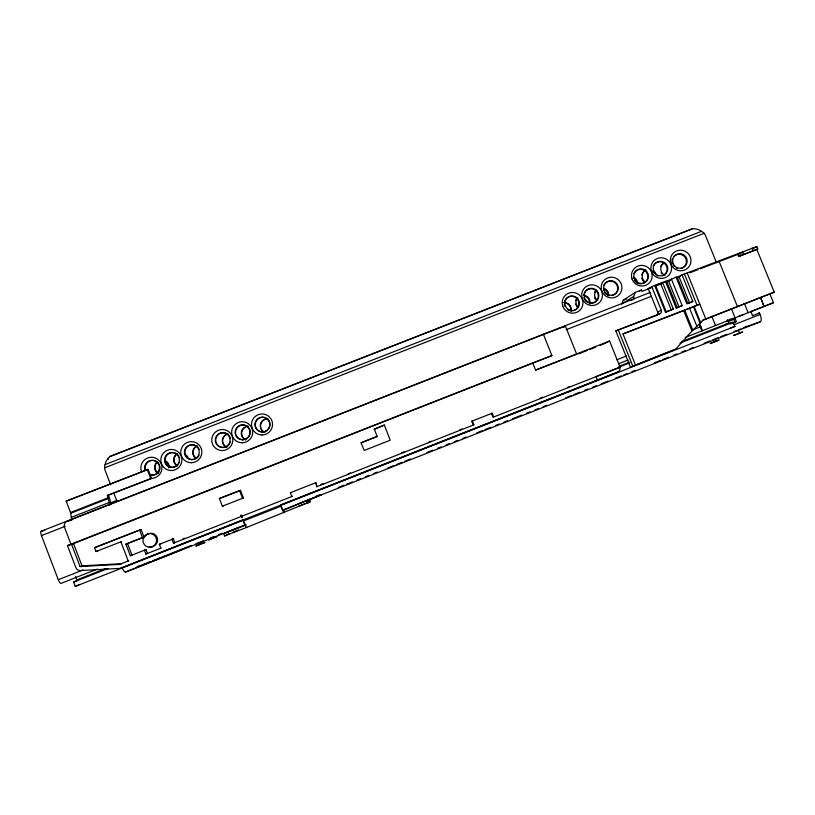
<?xml version="1.0" encoding="UTF-8"?>
<svg xmlns="http://www.w3.org/2000/svg" width="815" height="815" viewBox="0 0 815 815"><rect width="100%" height="100%" fill="white"/><g stroke="black" fill="none" stroke-linecap="round" stroke-linejoin="round"><path stroke-width="1.22" d="M384.344 425.073L374.319 429.21L384.344 425.073L390.212 440.202L364.203 450.44L361.086 442.779L377.172 436.453L361.086 442.779M657.135 285.586L657.267 284.72L664.368 282.214M635.323 292.381L623.312 300.175L621.621 304.127L633.55 296.528L635.323 292.381L641.446 289.987L642.016 291.393L651.093 287.827M110.667 484.854L105.298 470.866A11.94 11.818 -39.1 0 1 104.585 467.861A15.057 12.062 -36.1 0 1 105.094 464.611A11.93 11.797 -39.1 0 1 107.59 459.12L109.597 456.634L692.954 228.557L696.03 229.025A11.665 11.502 38.2 0 1 701.45 231.348A14.904 11.624 -0.6 0 1 704.14 233.294A11.685 11.512 38.2 0 1 705.637 235.932L716.497 262.664M651.705 286.462L661.332 310.25A2.669 2.506 61.8 0 1 659.967 313.612L615.845 330.88L630.413 367.147L635.537 365.151A465.915 3.82 -21.3 0 1 675.696 349.197A637.524 145.579 -39 0 1 691.966 331.073A8.038 1.345 -43.2 0 1 692.811 330.167L703.6 319.857L774.25 292.167L756.85 249.482L757.777 248.972L756.799 246.578L682.033 274.849L677.245 277.253L676.053 277.131C666.986 281.695 656.992 283.528 648.22 288.653L657.725 312.145A2.547 2.262 64.3 0 1 657.929 313.154A2.639 2.343 64.8 0 1 657.532 314.559A2.751 2.435 65.3 0 1 657.236 314.926M618.453 371.834L619.909 369.735L620.021 367.198A4.737 4.696 46.5 0 0 619.777 366.404L609.579 340.996L535.608 370.091L532.766 362.96L67.462 545.592L75.815 567.485A4.88 4.819 -47.1 0 0 80.542 570.541L120.457 568.361L618.453 371.834L612.177 374.299M692.954 228.557L109.597 456.634M563.562 327.426L565.427 326.102L576.674 354.209L535.608 370.091M639.398 291.301L641.446 289.987M284.109 512.655A7.233 0.713 68.8 0 1 280.849 506.227L243.227 521.06A7.243 0.958 68.9 0 0 246.721 527.407L310.454 501.602L309.598 499.401L298.015 503.965M631.33 300.521L634.325 298.657L633.55 296.528M658.734 284.873L660.863 283.549M299.859 505.575L298.871 506.166L310.454 501.602M309.293 499.952L321.66 494.562L308.793 499.585M281.063 506.125L283.223 510.373L309.598 499.401M737.738 254.056L738.706 256.45L757.777 248.972M753.478 248.443L756.799 246.578M657.725 312.145L661.332 310.25M246.721 527.407L224.624 535.954L223.748 533.682L238.826 527.305M657.338 314.977L659.977 313.622M604.71 343.472L609.579 340.996M224.624 535.954L229.219 533.642M654.628 285.342L665.437 312.104L666.303 311.962L673.312 309.038L662.514 282.316M680.097 306.603L682.145 305.615L671.356 278.934M677.245 277.253L687.931 303.659L692.811 301.469L682.033 274.849M182.662 549.239L187.032 547.201L183.497 548.597M315.833 482.674L316.882 486.677L315.833 482.674L290.405 492.698L291.902 496.529M121.843 567.199A7.04 1.722 69.2 0 0 125.53 572.069L181.572 549.748M120.457 568.361L242.738 519.868M75.642 576.399L77.089 580.616L73.594 582.073L75.265 586.443L78.688 584.987A5.389 1.538 69.2 0 0 78.882 584.844M702.265 320.478L774.25 292.167M173.351 538.807L171.985 539.347L173.473 543.187L174.817 542.627L173.351 538.807L159.343 544.328L160.82 548.169M145.966 549.595L144.428 550.207L145.905 554.057L147.434 553.416L145.966 549.595L130.349 555.749L125.887 544.114L144.021 537.065L141.117 529.495L94.52 547.69L95.987 551.521L97.841 550.909M622.976 333.926L699.841 304.168L683.683 310.596A465.121 11.97 -22.2 0 1 622.976 333.926L635.537 365.151M80.053 566.568L119.642 564.398L121.343 563.695L82.02 565.855L80.053 566.568L71.455 544.023M203.281 540.803L202.263 541.221M740.876 328.853L739.49 329.403M210.26 539.204L208.508 539.948L212.746 538.328M201.651 541.466L200.286 542.016M210.83 538.98L216.984 536.586L212.746 538.206M290.405 492.698L291.006 492.454M200.449 544.155L195.895 546.04L204.952 542.433L201.162 543.87M130.349 555.749L131.979 555.107L127.548 543.544L125.887 544.114M159.343 544.328L160.789 543.758M198.157 542.851L199.573 542.301M738.879 329.647L738.207 329.912L739.551 333.213L742.689 331.929L738.064 333.661M713.94 341.994C699.82 347.659 730.322 335.739 714.602 341.73M71.088 544.563L551.908 355.605L543.432 334.395L67.309 521.172A4.808 4.747 -43.6 0 0 64.528 527.376L71.088 544.563L67.462 545.592M578.324 353.954L587.564 350.328M589.877 349.411L595.653 347.149M600.268 345.326L603.732 343.971M219.398 498.515L240.476 490.365L243.42 497.975L222.363 506.176L219.398 498.515L240.476 490.365M141.117 529.495L94.52 547.69M95.987 551.521L121.384 541.649M127.548 543.544L144.021 537.065M650.38 292.351L41.219 531.217A4.391 1.314 68.4 0 0 41.473 535.618L58.273 579.73L83.12 569.95M616.884 359.751L626.358 356.023M692.628 329.922L700.92 326.662M152.191 546.784L153.261 546.366M471.783 421.243L472.343 421.029L473.851 424.829L473.281 425.022L471.783 421.243L492.168 413.225L493.666 417.015L620.021 367.198L596.05 376.673L597.517 380.32M97.362 569.074L61.074 583.367A4.401 1.324 69.2 0 1 58.273 579.73M618.626 363.735L628.1 359.996M685.313 337.43L773.455 302.722L769.9 293.991M728.549 321.446L734.468 319.113M76.967 579.873L105.369 568.687M618.86 366.363L629.506 362.176M681.564 341.658L728.885 323.015L729.394 323.626L733.205 322.17L734.936 326.418L281.165 505.178M725.269 324.696L727.642 323.759L725.411 324.615M73.594 582.073L107.937 568.544M182.55 539.153L184.913 538.216M240.578 516.282L242.941 515.355M320.937 484.568L323.474 483.621M348.168 473.841L350.531 472.914M401.632 452.824L403.995 451.887M428.863 442.097L431.237 441.16M459.65 429.963L462.024 429.026M540.182 398.229L542.545 397.302M567.413 387.502L569.787 386.565M619.288 367.015L629.944 362.818M679.914 343.166L733.205 322.17M119.642 564.398L128.831 560.751M145.905 554.057L161.115 548.026M173.473 543.187L292.493 496.264M316.882 486.677L473.851 424.829M730.322 324.024L736.424 321.64L734.896 317.891M752.296 315.782L759.437 312.991L760.049 314.478A6.917 2.384 67.7 0 1 760.405 321.731L283.08 509.946M734.03 324.737L760.049 314.478M280.635 504.933L611.128 374.666A4.615 4.574 46.6 0 0 612.87 373.443M75.265 586.443L243.441 520.153M136.39 567.169L141.576 565.029M142.279 564.846L149.868 561.769M152.874 560.669L183.029 548.689M187.766 546.824L191.321 545.418M210.27 537.951L213.825 536.545M218.563 534.681L222.118 533.275M315.68 496.386L319.236 494.98M338.184 487.513L344.113 485.18M346.477 484.242L352.396 481.91M357.143 480.035L360.688 478.639M365.426 476.765L368.981 475.369M373.718 473.505L377.274 472.099M387.93 467.902L393.859 465.559M396.222 464.632L402.141 462.288M404.515 461.361L410.434 459.028M427.019 452.488L432.938 450.155M437.675 448.281L441.231 446.885M445.968 445.01L449.523 443.615M454.261 441.74L457.816 440.345M462.553 438.48L466.099 437.074M476.765 432.867L482.684 430.534M485.057 429.607L490.976 427.264M495.714 425.399L499.269 423.994M504.006 422.129L507.562 420.734M512.299 418.859L521.773 415.12M526.51 413.256L530.056 411.86M534.803 409.986L538.348 408.59M543.085 406.716L546.641 405.32M565.59 397.842L571.519 395.509M573.882 394.582L579.801 392.239M584.538 390.375L588.094 388.969M592.831 387.105L596.386 385.709M601.124 383.834L608.235 381.033M615.335 378.231L621.264 375.898M623.628 374.961L627.183 373.565M631.92 371.691L635.476 370.295M654.425 362.818L660.344 360.485M662.717 359.547L668.636 357.214M673.373 355.35L676.929 353.944M681.666 352.08L685.221 350.674M689.959 348.81L693.504 347.414M704.17 343.207L710.089 340.874M712.463 339.937L718.382 337.604M720.745 336.666L726.674 334.333M743.249 327.793L746.805 326.397A11.278 3.759 67.8 0 1 746.204 326.458M125.53 572.069L245.172 524.891M232.703 532.266L238.52 529.974M739.551 333.213L733.51 335.505L738.125 333.773M105.094 464.611L701.45 231.348M104.585 467.861L704.15 233.294M71.74 519.328A5.603 1.518 68.4 0 1 71.302 517.362L70.64 512.829L66.198 501.154L148.106 469.369L151.58 478.395L107.376 495.469L109.139 502.519A5.593 1.314 68.4 0 0 109.842 505.178M148.106 469.369L66.198 501.154M156.541 473.22L158.905 472.293M107.376 495.469L151.58 478.395M70.538 512.523L108.242 497.741M70.742 513.256L108.456 498.464M623.312 300.175L626.817 298.799M71.302 517.362L109.139 502.519M111.013 502.682L116.922 500.369M41.473 535.618L65.169 526.317M566.262 329.688L651.399 296.273M726.674 321.141L733.826 318.308M738.451 316.495L743.076 314.682M750.574 311.697L773.455 302.722M492.168 413.225L491.476 413.49L492.973 417.26M736.791 330.472L735.364 331.022M223.748 533.682L246.232 524.911M665.437 312.104L673.312 309.038M665.366 281.226L676.155 307.938L682.145 305.615M692.811 301.469L686.841 303.791L676.053 277.131M676.155 307.938L679.078 307.092L668.382 280.645M197.505 543.116L195.895 543.727M678.039 277.365L680.393 276.458M689.816 272.821L698.058 269.643M700.421 268.726L738.573 254.137M738.706 256.45L756.85 249.482M532.766 362.96L551.908 355.605M734.081 331.522L734.692 331.287M757.991 313.541L759.437 312.991M543.432 334.395L565.427 326.102M675.696 349.197L673.791 349.9A474.809 3.892 -21.3 0 0 630.413 367.147M740.866 253.261L741.945 252.854M705.81 318.991L687.279 273.219M734.936 326.418L731.106 327.834A5.287 1.691 67.8 0 1 730.535 327.783M745.582 326.998L760.405 321.731M147.311 534.059L148.391 533.703M222.363 506.176L223.402 505.85M243.42 497.975L242.513 498.25L239.549 490.589M666.802 281.542L670.47 280.533M41.219 531.217L44.784 530.433M661.546 283.732L660.975 283.854A473.291 28.454 -23 0 1 658.408 284.822M67.309 521.172L71.802 520.245M107.59 459.12L108.599 459.11M728.885 323.015L727.52 319.633M752.133 247.984L753.111 250.399M742.536 251.743L743.514 254.158M739.47 253.068L740.448 255.472M750.91 311.585L752.581 315.69M744.38 303.404L748.15 312.685M719.044 261.228L737.473 306.603M731.3 308.539L735.079 317.84M733.541 318.421L735.059 322.159M711.74 316.22L715.519 325.542M714.989 339.325L715.815 341.383M684.386 273.942L697.008 305.116M694.095 306.42L700.757 322.883M693.422 306.685L700.207 323.463M699.596 323.667L702.438 330.696L701.898 330.91L699.178 324.187M678.966 276.591L689.653 302.986M689.572 308.233L696.927 326.438M684.732 310.179L692.811 330.167M683.683 310.596L691.966 331.073M666.65 281.307L677.346 307.764M660.568 283.447L671.305 310.016M655.566 285.362L666.303 311.962M618.218 329.831L632.848 366.21M374.258 429.036L377.213 436.575M307.398 500.695L308.284 502.967M283.518 510.21L284.404 512.492M241.271 515.09L242.177 517.423M240.965 515.223L241.872 517.556M198.86 542.586L199.634 544.603M147.209 469.42L150.694 478.487M139.548 529.974L142.472 537.594M113.794 493.014L116.932 501.174M108.415 495.316L109.281 497.578A5.603 1.324 68.3 0 1 110.249 500.93L110.769 503.965M120.865 541.741L128.25 561.005M73.472 543.452L82.02 565.855M657.552 285.148A473.291 28.454 -23 0 1 655.841 285.79M650.757 287.705A473.291 28.454 -23 0 1 648.22 288.653M656.462 315.436A473.882 14.864 -22.3 0 1 649.127 318.237M648.078 318.634A473.882 14.864 -22.3 0 1 640.998 321.344M639.826 321.793A473.882 14.864 -22.3 0 1 623.699 327.905M622.568 328.333A473.882 14.864 -22.3 0 1 615.845 330.88M193.838 459.436A7.457 7.396 -38.5 0 1 185.107 454.169A7.457 7.396 -38.5 0 1 189.987 445.153A7.457 7.396 -38.5 0 1 199.227 449.473M199.084 455.147A7.457 7.396 -38.5 0 1 194.958 459.089M175.113 466.873A7.467 7.406 -39.3 0 1 165.649 463.042A7.467 7.406 -39.3 0 1 169.072 453.374A7.467 7.406 -39.3 0 1 178.893 456.186M179.392 457.235A7.467 7.406 -39.3 0 1 179.728 458.356M179.636 461.82A7.467 7.406 -39.3 0 1 179.249 462.92M177.976 464.886A7.467 7.406 -39.3 0 1 176.172 466.363M145.05 470.5A7.498 7.427 -39.8 0 1 150.857 460.424A7.498 7.427 -39.8 0 1 159.475 468.095A7.498 7.427 -39.8 0 1 150.082 474.982M145.63 470.459A7.478 7.406 -39.8 0 1 149.929 460.821A7.478 7.406 -39.8 0 1 159.546 465.019M159.872 466.129A7.478 7.406 -39.8 0 1 159.781 469.603M159.394 470.703A7.478 7.406 -39.8 0 1 149.553 474.554M141.525 471.671A10.615 10.514 -39.8 0 1 149.216 457.5A10.615 10.514 -39.8 0 1 161.961 467.158A10.615 10.514 -39.8 0 1 150.286 478.313M267.33 430.34A7.427 7.386 -34.2 0 1 255.401 426.225A7.427 7.386 -34.2 0 1 264.539 417.463A7.427 7.386 -34.2 0 1 268.176 429.536M249.675 435.322A7.437 7.396 -35.8 0 1 237.134 437.074A7.437 7.396 -35.8 0 1 241.322 425.135A7.437 7.396 -35.8 0 1 250.062 434.222M230.278 441.974A7.447 7.396 -37.1 0 1 218.746 446.151A7.447 7.396 -37.1 0 1 219.041 433.937A7.447 7.396 -37.1 0 1 230.36 438.511M565.416 299.645A7.345 7.284 36.7 0 1 575.512 297.434A7.345 7.284 36.7 0 1 577.815 307.52A7.345 7.284 36.7 0 1 567.719 309.741M564.826 306.246A7.345 7.284 36.7 0 1 564.316 304.015M564.326 302.864A7.345 7.284 36.7 0 1 564.887 300.654M603.681 285.464A7.335 7.264 37.8 0 1 616.018 283.763A7.335 7.264 37.8 0 1 612.045 295.509M608.632 295.448A7.335 7.264 37.8 0 1 607.542 295.071M606.533 294.531A7.335 7.264 37.8 0 1 604.139 292.076M583.927 294.144A7.345 7.274 37.3 0 1 592.811 288.928A7.345 7.274 37.3 0 1 598.118 297.832A7.345 7.274 37.3 0 1 589.245 303.048M588.155 302.671A7.345 7.274 37.3 0 1 584.742 299.676M584.233 298.647A7.345 7.274 37.3 0 1 583.897 297.546M653.141 266.098A7.335 7.243 38.8 0 1 665.05 263.978A7.335 7.243 38.8 0 1 662.595 275.796M658.092 276.061A7.335 7.243 38.8 0 1 657.012 275.684M653.599 272.699A7.335 7.243 38.8 0 1 653.09 271.67M633.805 273.667A7.335 7.254 38.4 0 1 643.025 269.775A7.335 7.254 38.4 0 1 647.507 278.801A7.335 7.254 38.4 0 1 638.756 283.64M637.666 283.263A7.335 7.254 38.4 0 1 635.731 282.031M634.926 281.216A7.335 7.254 38.4 0 1 634.264 280.268M673.659 256.623A7.325 7.233 39.1 0 1 685.405 257.784A7.325 7.233 39.1 0 1 680.82 268.553M677.408 268.492A7.325 7.233 39.1 0 1 676.328 268.115M672.059 263.011A7.325 7.233 39.1 0 1 671.896 261.88M671.906 260.739A7.325 7.233 39.1 0 1 672.446 258.538M138.356 566.13A11.471 2.669 69.1 0 1 138.02 566.435M245.722 525.105A4.788 0.632 68.9 0 1 245.172 524.422M244.928 524.004A4.788 0.632 68.9 0 1 244.378 522.924M244.093 522.293A4.788 0.632 68.9 0 1 243.522 520.917M730.108 318.93A4.32 1.386 67.9 0 1 729.649 320M196.334 458.325A7.152 7.091 -38.7 0 1 196.639 446.202M195.895 458.336A7.162 7.111 -38.7 0 1 197.21 445.683M187.379 456.166A7.152 7.101 -39.4 0 1 187.858 457.174M177.313 465.783A7.152 7.101 -39.4 0 1 177.629 453.639M184.618 453.772A7.172 7.111 -39.4 0 1 187.715 458.244M176.835 465.813A7.172 7.111 -39.4 0 1 177.15 453.639M165.068 460.699A7.162 7.101 -40 0 1 168.348 463.623M168.827 464.621A7.162 7.101 -40 0 1 169.153 465.691M158.273 473.25A7.162 7.101 -40 0 1 157.682 461.738M164.559 460.72A7.182 7.111 -40 0 1 168.766 467.953M157.743 473.291A7.182 7.111 -40 0 1 157.152 461.748M264.783 432.408A7.121 7.08 -34.4 0 1 267.249 418.829M264.498 432.358A7.131 7.101 -34.4 0 1 268.094 418.757M245.835 439.835A7.131 7.091 -36 0 1 248.32 426.245M245.509 439.805A7.141 7.101 -36 0 1 247.994 426.174M226.865 447.272A7.131 7.091 -37.3 0 1 227.181 434.14M226.499 447.252A7.152 7.101 -37.3 0 1 227.884 433.774M577.142 306.97A7.04 6.978 37.4 0 1 576.511 306.063M576.022 305.075A7.04 6.978 37.4 0 1 575.685 304.026M575.726 300.755A7.04 6.978 37.4 0 1 576.582 298.748M584.243 295.753A7.04 6.978 37.4 0 1 589.52 303.211M595.745 299.676A7.04 6.968 37.9 0 1 594.614 297.791M594.675 292.432A7.04 6.968 37.9 0 1 595.836 290.588M603.874 288.826A7.04 6.968 37.9 0 1 608.112 295.927M597.008 300.103A7.05 6.989 37.9 0 1 596.336 290.211M603.345 288.082A7.05 6.989 37.9 0 1 608.632 295.55M578.365 307.418A7.06 6.989 37.4 0 1 577.692 297.506M583.621 295.183A7.06 6.989 37.4 0 1 589.816 303.934M644.848 282.53A7.029 6.948 38.8 0 1 642.556 280.177M642.067 279.188A7.029 6.948 38.8 0 1 641.741 278.149M641.772 274.889A7.029 6.948 38.8 0 1 642.118 273.85M642.627 272.882A7.029 6.948 38.8 0 1 645.938 270.152M653.151 271.436A7.029 6.948 38.8 0 1 654.557 273.127M645.46 282.133A7.05 6.968 38.8 0 1 645.562 270.203M652.886 270.346A7.05 6.968 38.8 0 1 656.004 274.737M665.009 275.368A7.05 6.958 39.1 0 1 664.133 262.929M673.109 264.529A7.05 6.958 39.1 0 1 674.239 266.413M661.729 273.809A7.029 6.938 39.1 0 1 661.097 272.913M660.649 266.597A7.029 6.938 39.1 0 1 664.459 262.899M563.858 302.467A7.06 6.999 36.8 0 1 571.162 311.248M633.326 277.11A7.05 6.968 38.5 0 1 637.585 283.111M633.724 278.037A7.029 6.958 38.5 0 1 636.841 282.418M564.55 302.844A7.04 6.989 36.8 0 1 570.908 310.505M145.131 536.382A6.836 6.764 -47.6 0 1 153.923 533.937A6.836 6.764 -47.6 0 1 157.173 542.413A6.836 6.764 -47.6 0 1 149.064 546.62M760.477 297.424L764.052 306.43L760.477 297.424M191.82 459.619A7.478 7.417 -38.5 0 0 198.269 448.403A7.478 7.417 -38.5 0 0 185.362 448.515A7.478 7.417 -38.5 0 0 191.82 459.619M171.934 467.413A7.488 7.417 -39.2 0 0 178.393 456.186A7.488 7.417 -39.2 0 0 165.465 456.308A7.488 7.417 -39.2 0 0 171.934 467.413M262.063 434.976A10.544 10.493 -34.1 0 0 271.12 419.134A10.544 10.493 -34.1 0 0 252.895 419.287A10.544 10.493 -34.1 0 0 262.063 434.976M262.379 431.97A7.447 7.406 -34.2 0 0 268.777 420.785A7.447 7.406 -34.2 0 0 255.9 420.897A7.447 7.406 -34.2 0 0 262.379 431.97M242.564 439.733A7.457 7.406 -35.8 0 0 248.972 428.547A7.457 7.406 -35.8 0 0 236.085 428.649A7.457 7.406 -35.8 0 0 242.564 439.733M242.198 442.769A10.554 10.493 -35.8 0 0 251.275 426.917A10.554 10.493 -35.8 0 0 233.029 427.07A10.554 10.493 -35.8 0 0 242.198 442.769M222.719 447.506A7.467 7.417 -37.1 0 0 229.147 436.31A7.467 7.417 -37.1 0 0 216.25 436.422A7.467 7.417 -37.1 0 0 222.719 447.506M222.301 450.563A10.575 10.503 -37.1 0 0 231.399 434.701A10.575 10.503 -37.1 0 0 213.133 434.853A10.575 10.503 -37.1 0 0 222.301 450.563M562.737 306.094A10.432 10.34 36.7 0 0 580.402 309.7A10.432 10.34 36.7 0 0 574.575 292.656A10.432 10.34 36.7 0 0 562.737 306.094M565.131 305.523A7.366 7.294 36.7 0 0 577.601 308.08A7.366 7.294 36.7 0 0 573.495 296.049A7.366 7.294 36.7 0 0 565.131 305.523M584.589 297.903A7.355 7.294 37.3 0 0 597.059 300.46A7.355 7.294 37.3 0 0 592.933 288.429A7.355 7.294 37.3 0 0 584.589 297.903M582.246 298.443A10.422 10.32 37.3 0 0 599.901 302.059A10.422 10.32 37.3 0 0 594.074 285.026A10.422 10.32 37.3 0 0 582.246 298.443M604.027 290.293A7.355 7.284 37.8 0 0 616.486 292.84A7.355 7.284 37.8 0 0 612.36 280.829A7.355 7.284 37.8 0 0 604.027 290.293M601.735 290.812A10.422 10.31 37.8 0 0 619.39 294.419A10.422 10.31 37.8 0 0 613.542 277.406A10.422 10.31 37.8 0 0 601.735 290.812M634.223 278.465A7.355 7.264 38.4 0 0 646.672 281.012A7.355 7.264 38.4 0 0 642.536 269.011A7.355 7.264 38.4 0 0 634.223 278.465M632.022 278.954A10.412 10.289 38.4 0 0 649.647 282.561A10.412 10.289 38.4 0 0 643.789 265.568A10.412 10.289 38.4 0 0 632.022 278.954M653.61 270.865A7.345 7.254 38.8 0 0 666.049 273.412A7.345 7.254 38.8 0 0 661.912 261.421A7.345 7.254 38.8 0 0 653.61 270.865M670.877 263.734A10.401 10.269 39 0 0 688.481 267.33A10.401 10.269 39 0 0 682.613 250.368A10.401 10.269 39 0 0 670.877 263.734M672.976 263.286A7.345 7.254 39.1 0 0 685.405 265.833A7.345 7.254 39.1 0 0 681.259 253.852A7.345 7.254 39.1 0 0 672.976 263.286M651.46 271.334A10.412 10.279 38.8 0 0 669.074 274.94A10.412 10.279 38.8 0 0 663.216 257.958A10.412 10.279 38.8 0 0 651.46 271.334M171.364 470.53A10.605 10.514 -39.2 0 0 180.512 454.627A10.605 10.514 -39.2 0 0 162.216 454.79A10.605 10.514 -39.2 0 0 171.364 470.53M191.311 462.716A10.595 10.503 -38.5 0 0 200.439 446.824A10.595 10.503 -38.5 0 0 182.153 446.987A10.595 10.503 -38.5 0 0 191.311 462.716M150.816 547.16A6.866 6.795 -47.6 0 0 155.064 536.066A6.866 6.795 -47.6 0 0 143.379 538.032A6.866 6.795 -47.6 0 0 150.816 547.16"/></g></svg>
